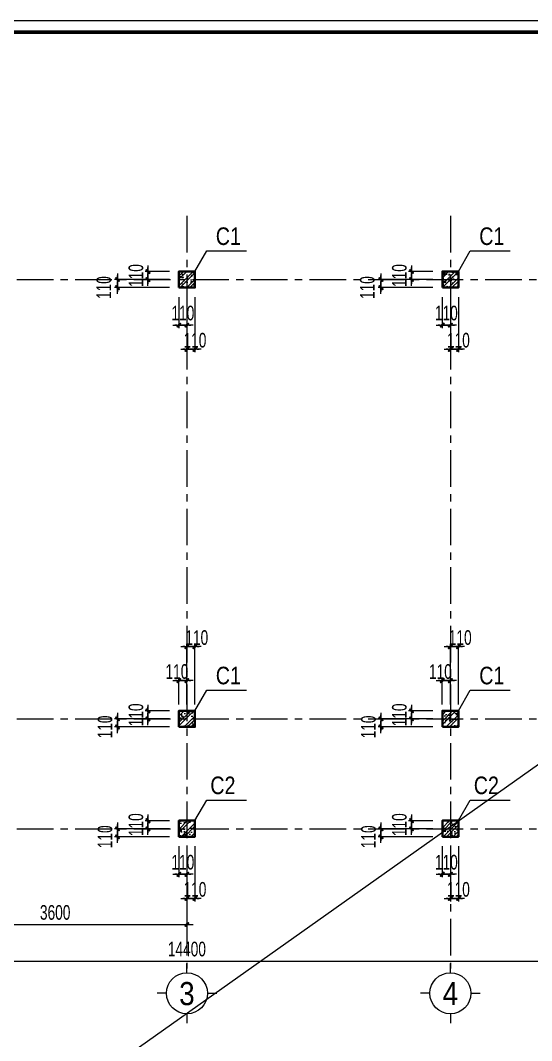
# Model space of a CAD drawing. Header units: millimetres. Extents: x -295047 to 29144, y -724756 to -246879.
# Drawn here: x -110951 to -103966, y -358538 to -344605 of the extents above; entities that cross this region are included whole.
import ezdxf
from ezdxf.enums import TextEntityAlignment as Align

# ---------------------------------------------------------------- set-up
doc = ezdxf.new("R2010")
doc.units = ezdxf.units.MM
doc.header["$MEASUREMENT"] = 0
doc.header["$PDMODE"] = 32
for name, pattern in [('CENTERX2', [4, 2.5, -0.5, 0.5, -0.5]), ('DASHDOT', [1, 0.5, -0.25, 0, -0.25]), ('HIDDEN', [0.375, 0.25, -0.125])]:
    doc.linetypes.add(name, pattern=pattern)
doc.layers.get('Defpoints').update_dxf_attribs({"color": 1})
doc.layers.add('KCS_Plotter', color=11, linetype='Continuous', plot=False)
for name, color, linetype, lineweight in [('Khungten_LCDI', 7, 'Continuous', 5), ('LC Dim', 8, 'Continuous', 18), ('LC Hatch', 252, 'Continuous', 9), ('LC ISO', 153, 'Continuous', 13), ('LC MANH DUT', 35, 'HIDDEN', 5), ('LC Net dam2', 6, 'Continuous', 40), ('LC Net manh', 219, 'Continuous', 5), ('LC Net thay', 7, 'Continuous', 25), ('LC Net truc', 79, 'DASHDOT', 13), ('LC Text1', 3, 'Continuous', 20)]:
    doc.layers.add(name, color=color, linetype=linetype, lineweight=lineweight)
doc.styles.add('HOATBIF', font='hoatbif.shx', dxfattribs={"width": 0.7})
doc.styles.add('Khungten', font='VHAVAN_1.TTF', dxfattribs={"width": 0.9, "height": 5000})
doc.styles.add('LC 1', font='VHAVANB_1.TTF')
doc.styles.add('T2', font='VHARIAL_1.TTF', dxfattribs={"width": 0.8})
doc.styles.add('Title', font='VHBLACK_1.TTF', dxfattribs={"width": 0.8})
doc.dimstyles.new('DIM CHUAN', dxfattribs={"dimscale": 60, "dimtxt": 2.5, "dimasz": 0.35, "dimexe": 0.5, "dimexo": 0, "dimgap": 0.8, "dimtad": 1, "dimdec": 0, "dimzin": 0, "dimdsep": 46, "dimtxsty": 'HOATBIF', "dimblk1": 'DOT', "dimblk2": 'DOT', "dimsah": 1, "dimcen": -1, "dimdle": 1, "dimclrd": 256, "dimclre": 256, "dimclrt": 4, "dimadec": 3, "dimazin": 2, "dimtfac": 0.333333, "dimtdec": 0, "dimtix": 1, "dimtmove": 2, "dimatfit": 3, "dimldrblk": 'DOT', "dimfxl": 1, "dimtvp": 0.833333, "dimtolj": 1, "dimtzin": 0, "dimarcsym": 0})

# ---------------------------------------------------------------- blocks, each defined once
blk = doc.blocks.new('lcdi KC')
at = {"layer": 'Defpoints', "lineweight": 0}
blk.add_lwpolyline([(-1200, -14850), (-1200, 14850), (40800, 14850), (40800, -14850)], close=True, dxfattribs=at)
at = {"layer": 'Khungten_LCDI', "color": 5, "lineweight": 60}
blk.add_lwpolyline([(0, -14650), (0, 14650), (40600, 14650), (40600, -14650)], close=True, dxfattribs=at)
at = {"color": 7, "style": 'Khungten', "width": 0.8}
for tag, p in [('REVISION', (39499, -10746)), ('NGAYHT', (39546, -11609))]:
    blk.add_attdef(tag, text='', height=200, dxfattribs=at).set_placement(p, align=Align.CENTER)
at = {"layer": 'LC Text1', "style": 'Title', "width": 1.485915}
for tag, p, p2 in [('TENBANVE1', (36913, -8886), (40339, -8886)), ('TENBANVE2', (36913, -9562), (40339, -9562))]:
    blk.add_attdef(tag, text='', height=250, dxfattribs=at).set_placement(p, p2, align=Align.FIT)
at = {"layer": 'LC Text1', "style": 'Title', "width": 0.7}
blk.add_attdef('SOBANVE', text='', height=250, dxfattribs=at).set_placement((39562, -13896), align=Align.CENTER)
blk = doc.blocks.new('cot')
at = {"layer": 'LC Hatch', "ltscale": 2}
h = blk.add_hatch(dxfattribs=at)
h.set_pattern_fill('BTCT', color=256, scale=25)
h.set_pattern_definition([(50, (0, 0), (179.31505, -15.68803), [18.75, -206.25]), (355, (0, 0), (-34.68783, 188.04803), [15, -165]), (100.4514, (14.94, -1.3), (144.62735, 172.3599), [15.93505, -175.2855]), (46.1842, (0, 50), (266.8103, -41.3798), [28.125, -309.375]), (96.6356, (22.23, 46.55), (233.6657, 243.5295), [23.9026, -262.9282]), (351.1842, (0, 50), (233.6655, 243.5297), [22.5, -247.5]), (21, (25, 37.5), (149.22676, -100.65472), [18.75, -206.25]), (326, (25, 37.5), (60.82883, 181.2875), [15, -165]), (71.4514, (37.44, 29.11), (210.05566, 80.6326), [15.93505, -175.2855]), (37.5, (0, 0), (3.03996, 83.22346), [0, -163, 0, -167.5, 0, -165.625]), (7.5, (0, 0), (65.76738, 98.60293), [0, -95.5, 0, -159.25, 0, -63.125]), (327.5, (-55.75, 0), (133.45561, -5.63872), [0, -62.5, 0, -195, 0, -258.75]), (317.5, (-80.75, 0), (145.79654, 25.02625), [0, -81.25, 0, -129.5, 0, -183.75]), (45, (0, 0), (-66.29126, 66.29126), []), (45, (44.19, 0), (-66.29126, 66.29126), [])])
h.paths.add_polyline_path([(44560.5, -27305.5), (44340.5, -27305.5), (44340.5, -27525.5), (44560.5, -27525.5)])
at = {"layer": 'LC Net dam2', "ltscale": 2}
blk.add_lwpolyline([(44340.5, -27525.5), (44560.5, -27525.5), (44560.5, -27305.5), (44340.5, -27305.5)], close=True, dxfattribs=at)
blk = doc.blocks.new('DOT')
at = {"layer": 'LC Dim'}
blk.add_line((-3, 0), (3, 0), dxfattribs=at)
at = {"layer": 'LC Dim', "color": 4}
blk.add_line((-1, -1), (1, 1), dxfattribs=at)
blk.add_lwpolyline([(0.5, 1), (-1, -0.5), (-0.5, -1), (1, 0.5)], close=True, dxfattribs=at)
blk = doc.blocks.new('*D262')
at = {"layer": 'Defpoints', "color": 0, "ltscale": 2, "transparency": 16777216}
for p in [(-108676, -348383), (-108566, -348383), (-108566, -349097)]:
    blk.add_point(p, dxfattribs=at)
at = {"layer": 'LC Dim', "lineweight": -2, "ltscale": 2, "transparency": 16777216}
for p, q in [((-108676, -348383), (-108676, -349137)), ((-108566, -348383), (-108566, -349137)), ((-108704, -349097), (-108732, -349097)), ((-108676, -349097), (-108566, -349097)), ((-108538, -349097), (-108510, -349097))]:
    blk.add_line(p, q, dxfattribs=at)
at = {"layer": 'LC Dim', "lineweight": -2, "ltscale": 2, "transparency": 16777216, "xscale": 28, "yscale": 28, "zscale": 28}
blk.add_blockref('DOT', (-108676, -349097), dxfattribs=at)
at = {"layer": 'LC Dim', "lineweight": -2, "ltscale": 2, "transparency": 16777216, "xscale": 28, "yscale": 28, "zscale": 28, "rotation": 180}
blk.add_blockref('DOT', (-108566, -349097), dxfattribs=at)
at = {"layer": 'LC Dim', "color": 4, "ltscale": 2, "transparency": 16777216, "insert": (-108566, -348974), "char_height": 200, "attachment_point": 5, "style": 'HOATBIF'}
blk.add_mtext('\\A1;110', dxfattribs=at)
blk = doc.blocks.new('*D263')
at = {"layer": 'Defpoints', "color": 0, "ltscale": 2, "transparency": 16777216}
for p in [(-108786, -348383), (-108676, -348383), (-108676, -348767)]:
    blk.add_point(p, dxfattribs=at)
at = {"layer": 'LC Dim', "lineweight": -2, "ltscale": 2, "transparency": 16777216}
for p, q in [((-108786, -348383), (-108786, -348807)), ((-108676, -348383), (-108676, -348807)), ((-108814, -348767), (-108842, -348767)), ((-108786, -348767), (-108676, -348767)), ((-108648, -348767), (-108620, -348767))]:
    blk.add_line(p, q, dxfattribs=at)
at = {"layer": 'LC Dim', "lineweight": -2, "ltscale": 2, "transparency": 16777216, "xscale": 28, "yscale": 28, "zscale": 28}
blk.add_blockref('DOT', (-108786, -348767), dxfattribs=at)
at = {"layer": 'LC Dim', "lineweight": -2, "ltscale": 2, "transparency": 16777216, "xscale": 28, "yscale": 28, "zscale": 28, "rotation": 180}
blk.add_blockref('DOT', (-108676, -348767), dxfattribs=at)
at = {"layer": 'LC Dim', "color": 4, "ltscale": 2, "transparency": 16777216, "insert": (-108731, -348603), "char_height": 200, "attachment_point": 5, "style": 'HOATBIF'}
blk.add_mtext('\\A1;110', dxfattribs=at)
blk = doc.blocks.new('*D264')
at = {"layer": 'Defpoints', "color": 0, "ltscale": 2, "transparency": 16777216}
for p in [(-108914, -348145), (-109624, -348255), (-108914, -348255)]:
    blk.add_point(p, dxfattribs=at)
at = {"layer": 'LC Dim', "lineweight": -2, "ltscale": 2, "transparency": 16777216}
for p, q in [((-108914, -348145), (-109664, -348145)), ((-109624, -348117), (-109624, -348089)), ((-109624, -348145), (-109624, -348255)), ((-108914, -348255), (-109664, -348255)), ((-109624, -348283), (-109624, -348311))]:
    blk.add_line(p, q, dxfattribs=at)
at = {"layer": 'LC Dim', "lineweight": -2, "ltscale": 2, "transparency": 16777216, "xscale": 28, "yscale": 28, "zscale": 28}
for p, rotation in [((-109624, -348145), 270), ((-109624, -348255), 90)]:
    blk.add_blockref('DOT', p, dxfattribs=dict(at, rotation=rotation))
at = {"layer": 'LC Dim', "color": 4, "ltscale": 2, "transparency": 16777216, "insert": (-109810, -348255), "char_height": 200, "attachment_point": 5, "rotation": 90, "style": 'HOATBIF'}
blk.add_mtext('\\A1;110', dxfattribs=at)
blk = doc.blocks.new('*D265')
at = {"layer": 'Defpoints', "color": 0, "ltscale": 2, "transparency": 16777216}
for p in [(-108914, -348035), (-109208, -348145), (-108914, -348145)]:
    blk.add_point(p, dxfattribs=at)
at = {"layer": 'LC Dim', "lineweight": -2, "ltscale": 2, "transparency": 16777216}
for p, q in [((-108914, -348035), (-109248, -348035)), ((-109208, -348007), (-109208, -347979)), ((-109208, -348035), (-109208, -348145)), ((-108914, -348145), (-109248, -348145)), ((-109208, -348173), (-109208, -348201))]:
    blk.add_line(p, q, dxfattribs=at)
at = {"layer": 'LC Dim', "lineweight": -2, "ltscale": 2, "transparency": 16777216, "xscale": 28, "yscale": 28, "zscale": 28}
for p, rotation in [((-109208, -348035), 270), ((-109208, -348145), 90)]:
    blk.add_blockref('DOT', p, dxfattribs=dict(at, rotation=rotation))
at = {"layer": 'LC Dim', "color": 4, "ltscale": 2, "transparency": 16777216, "insert": (-109372, -348090), "char_height": 200, "attachment_point": 5, "rotation": 90, "style": 'HOATBIF'}
blk.add_mtext('\\A1;110', dxfattribs=at)
blk = doc.blocks.new('*D268')
at = {"layer": 'Defpoints', "color": 0, "ltscale": 2, "transparency": 16777216}
for p in [(-108914, -354145), (-109624, -354255), (-108914, -354255)]:
    blk.add_point(p, dxfattribs=at)
at = {"layer": 'LC Dim', "lineweight": -2, "ltscale": 2, "transparency": 16777216}
for p, q in [((-108914, -354145), (-109664, -354145)), ((-109624, -354117), (-109624, -354089)), ((-109624, -354145), (-109624, -354255)), ((-108914, -354255), (-109664, -354255)), ((-109624, -354283), (-109624, -354311))]:
    blk.add_line(p, q, dxfattribs=at)
at = {"layer": 'LC Dim', "lineweight": -2, "ltscale": 2, "transparency": 16777216, "xscale": 28, "yscale": 28, "zscale": 28}
for p, rotation in [((-109624, -354145), 270), ((-109624, -354255), 90)]:
    blk.add_blockref('DOT', p, dxfattribs=dict(at, rotation=rotation))
at = {"layer": 'LC Dim', "color": 4, "ltscale": 2, "transparency": 16777216, "insert": (-109794, -354255), "char_height": 200, "attachment_point": 5, "rotation": 90, "style": 'HOATBIF'}
blk.add_mtext('\\A1;110', dxfattribs=at)
blk = doc.blocks.new('*D269')
at = {"layer": 'Defpoints', "color": 0, "ltscale": 2, "transparency": 16777216}
for p in [(-108914, -354035), (-109208, -354145), (-108914, -354145)]:
    blk.add_point(p, dxfattribs=at)
at = {"layer": 'LC Dim', "lineweight": -2, "ltscale": 2, "transparency": 16777216}
for p, q in [((-108914, -354035), (-109248, -354035)), ((-109208, -354007), (-109208, -353979)), ((-109208, -354035), (-109208, -354145)), ((-108914, -354145), (-109248, -354145)), ((-109208, -354173), (-109208, -354201))]:
    blk.add_line(p, q, dxfattribs=at)
at = {"layer": 'LC Dim', "lineweight": -2, "ltscale": 2, "transparency": 16777216, "xscale": 28, "yscale": 28, "zscale": 28}
for p, rotation in [((-109208, -354035), 270), ((-109208, -354145), 90)]:
    blk.add_blockref('DOT', p, dxfattribs=dict(at, rotation=rotation))
at = {"layer": 'LC Dim', "color": 4, "ltscale": 2, "transparency": 16777216, "insert": (-109372, -354090), "char_height": 200, "attachment_point": 5, "rotation": 90, "style": 'HOATBIF'}
blk.add_mtext('\\A1;110', dxfattribs=at)
blk = doc.blocks.new('*D274')
at = {"layer": 'Defpoints', "color": 0, "ltscale": 2, "transparency": 16777216}
for p in [(-108676, -353622), (-108786, -353949), (-108676, -353949)]:
    blk.add_point(p, dxfattribs=at)
at = {"layer": 'LC Dim', "lineweight": -2, "ltscale": 2, "transparency": 16777216}
for p, q in [((-108786, -353949), (-108786, -353582)), ((-108676, -353949), (-108676, -353582)), ((-108814, -353622), (-108842, -353622)), ((-108786, -353622), (-108676, -353622)), ((-108648, -353622), (-108620, -353622))]:
    blk.add_line(p, q, dxfattribs=at)
at = {"layer": 'LC Dim', "lineweight": -2, "ltscale": 2, "transparency": 16777216, "xscale": 28, "yscale": 28, "zscale": 28}
blk.add_blockref('DOT', (-108786, -353622), dxfattribs=at)
at = {"layer": 'LC Dim', "lineweight": -2, "ltscale": 2, "transparency": 16777216, "xscale": 28, "yscale": 28, "zscale": 28, "rotation": 180}
blk.add_blockref('DOT', (-108676, -353622), dxfattribs=at)
at = {"layer": 'LC Dim', "color": 4, "ltscale": 2, "transparency": 16777216, "insert": (-108812, -353499), "char_height": 200, "attachment_point": 5, "style": 'HOATBIF'}
blk.add_mtext('\\A1;110', dxfattribs=at)
blk = doc.blocks.new('*D275')
at = {"layer": 'Defpoints', "color": 0, "ltscale": 2, "transparency": 16777216}
for p in [(-108566, -353158), (-108676, -353949), (-108566, -353949)]:
    blk.add_point(p, dxfattribs=at)
at = {"layer": 'LC Dim', "lineweight": -2, "ltscale": 2, "transparency": 16777216}
for p, q in [((-108704, -353158), (-108732, -353158)), ((-108676, -353949), (-108676, -353118)), ((-108676, -353158), (-108566, -353158)), ((-108566, -353949), (-108566, -353118)), ((-108538, -353158), (-108510, -353158))]:
    blk.add_line(p, q, dxfattribs=at)
at = {"layer": 'LC Dim', "lineweight": -2, "ltscale": 2, "transparency": 16777216, "xscale": 28, "yscale": 28, "zscale": 28}
blk.add_blockref('DOT', (-108676, -353158), dxfattribs=at)
at = {"layer": 'LC Dim', "lineweight": -2, "ltscale": 2, "transparency": 16777216, "xscale": 28, "yscale": 28, "zscale": 28, "rotation": 180}
blk.add_blockref('DOT', (-108566, -353158), dxfattribs=at)
at = {"layer": 'LC Dim', "color": 4, "ltscale": 2, "transparency": 16777216, "insert": (-108541, -353035), "char_height": 200, "attachment_point": 5, "style": 'HOATBIF'}
blk.add_mtext('\\A1;110', dxfattribs=at)
blk = doc.blocks.new('*D290')
at = {"layer": 'Defpoints', "color": 0, "ltscale": 2, "transparency": 16777216}
for p in [(-108914, -355645), (-109624, -355755), (-108914, -355755)]:
    blk.add_point(p, dxfattribs=at)
at = {"layer": 'LC Dim', "lineweight": -2, "ltscale": 2, "transparency": 16777216}
for p, q in [((-108914, -355645), (-109664, -355645)), ((-109624, -355617), (-109624, -355589)), ((-109624, -355645), (-109624, -355755)), ((-108914, -355755), (-109664, -355755)), ((-109624, -355783), (-109624, -355811))]:
    blk.add_line(p, q, dxfattribs=at)
at = {"layer": 'LC Dim', "lineweight": -2, "ltscale": 2, "transparency": 16777216, "xscale": 28, "yscale": 28, "zscale": 28}
for p, rotation in [((-109624, -355645), 270), ((-109624, -355755), 90)]:
    blk.add_blockref('DOT', p, dxfattribs=dict(at, rotation=rotation))
at = {"layer": 'LC Dim', "color": 4, "ltscale": 2, "transparency": 16777216, "insert": (-109794, -355755), "char_height": 200, "attachment_point": 5, "rotation": 90, "style": 'HOATBIF'}
blk.add_mtext('\\A1;110', dxfattribs=at)
blk = doc.blocks.new('*D291')
at = {"layer": 'Defpoints', "color": 0, "ltscale": 2, "transparency": 16777216}
for p in [(-108914, -355535), (-109208, -355645), (-108914, -355645)]:
    blk.add_point(p, dxfattribs=at)
at = {"layer": 'LC Dim', "lineweight": -2, "ltscale": 2, "transparency": 16777216}
for p, q in [((-108914, -355535), (-109248, -355535)), ((-109208, -355507), (-109208, -355479)), ((-109208, -355535), (-109208, -355645)), ((-108914, -355645), (-109248, -355645)), ((-109208, -355673), (-109208, -355701))]:
    blk.add_line(p, q, dxfattribs=at)
at = {"layer": 'LC Dim', "lineweight": -2, "ltscale": 2, "transparency": 16777216, "xscale": 28, "yscale": 28, "zscale": 28}
for p, rotation in [((-109208, -355535), 270), ((-109208, -355645), 90)]:
    blk.add_blockref('DOT', p, dxfattribs=dict(at, rotation=rotation))
at = {"layer": 'LC Dim', "color": 4, "ltscale": 2, "transparency": 16777216, "insert": (-109372, -355590), "char_height": 200, "attachment_point": 5, "rotation": 90, "style": 'HOATBIF'}
blk.add_mtext('\\A1;110', dxfattribs=at)
blk = doc.blocks.new('*D300')
at = {"layer": 'Defpoints', "color": 0, "ltscale": 2, "transparency": 16777216}
for p in [(-108676, -355883), (-108566, -355883), (-108566, -356597)]:
    blk.add_point(p, dxfattribs=at)
at = {"layer": 'LC Dim', "lineweight": -2, "ltscale": 2, "transparency": 16777216}
for p, q in [((-108676, -355883), (-108676, -356637)), ((-108566, -355883), (-108566, -356637)), ((-108704, -356597), (-108732, -356597)), ((-108676, -356597), (-108566, -356597)), ((-108538, -356597), (-108510, -356597))]:
    blk.add_line(p, q, dxfattribs=at)
at = {"layer": 'LC Dim', "lineweight": -2, "ltscale": 2, "transparency": 16777216, "xscale": 28, "yscale": 28, "zscale": 28}
blk.add_blockref('DOT', (-108676, -356597), dxfattribs=at)
at = {"layer": 'LC Dim', "lineweight": -2, "ltscale": 2, "transparency": 16777216, "xscale": 28, "yscale": 28, "zscale": 28, "rotation": 180}
blk.add_blockref('DOT', (-108566, -356597), dxfattribs=at)
at = {"layer": 'LC Dim', "color": 4, "ltscale": 2, "transparency": 16777216, "insert": (-108566, -356474), "char_height": 200, "attachment_point": 5, "style": 'HOATBIF'}
blk.add_mtext('\\A1;110', dxfattribs=at)
blk = doc.blocks.new('*D301')
at = {"layer": 'Defpoints', "color": 0, "ltscale": 2, "transparency": 16777216}
for p in [(-108786, -355883), (-108676, -355883), (-108676, -356267)]:
    blk.add_point(p, dxfattribs=at)
at = {"layer": 'LC Dim', "lineweight": -2, "ltscale": 2, "transparency": 16777216}
for p, q in [((-108786, -355883), (-108786, -356307)), ((-108676, -355883), (-108676, -356307)), ((-108814, -356267), (-108842, -356267)), ((-108786, -356267), (-108676, -356267)), ((-108648, -356267), (-108620, -356267))]:
    blk.add_line(p, q, dxfattribs=at)
at = {"layer": 'LC Dim', "lineweight": -2, "ltscale": 2, "transparency": 16777216, "xscale": 28, "yscale": 28, "zscale": 28}
blk.add_blockref('DOT', (-108786, -356267), dxfattribs=at)
at = {"layer": 'LC Dim', "lineweight": -2, "ltscale": 2, "transparency": 16777216, "xscale": 28, "yscale": 28, "zscale": 28, "rotation": 180}
blk.add_blockref('DOT', (-108676, -356267), dxfattribs=at)
at = {"layer": 'LC Dim', "color": 4, "ltscale": 2, "transparency": 16777216, "insert": (-108731, -356103), "char_height": 200, "attachment_point": 5, "style": 'HOATBIF'}
blk.add_mtext('\\A1;110', dxfattribs=at)
blk = doc.blocks.new('*D305')
at = {"layer": 'Defpoints', "color": 0, "ltscale": 2, "transparency": 16777216}
for p in [(-112276, -355883), (-108676, -355883), (-108676, -356953)]:
    blk.add_point(p, dxfattribs=at)
at = {"layer": 'LC Dim', "lineweight": -2, "ltscale": 2, "transparency": 16777216}
for p, q in [((-112276, -355883), (-112276, -356993)), ((-108676, -355883), (-108676, -356993)), ((-112248, -356953), (-108704, -356953))]:
    blk.add_line(p, q, dxfattribs=at)
at = {"layer": 'LC Dim', "lineweight": -2, "ltscale": 2, "transparency": 16777216, "xscale": 28, "yscale": 28, "zscale": 28, "rotation": 180}
blk.add_blockref('DOT', (-112276, -356953), dxfattribs=at)
at = {"layer": 'LC Dim', "lineweight": -2, "ltscale": 2, "transparency": 16777216, "xscale": 28, "yscale": 28, "zscale": 28}
blk.add_blockref('DOT', (-108676, -356953), dxfattribs=at)
at = {"layer": 'LC Dim', "color": 4, "ltscale": 2, "transparency": 16777216, "insert": (-110476, -356789), "char_height": 200, "attachment_point": 5, "style": 'HOATBIF'}
blk.add_mtext('\\A1;3600', dxfattribs=at)
blk = doc.blocks.new('*D306')
at = {"layer": 'Defpoints', "color": 0, "ltscale": 2, "transparency": 16777216}
for p in [(-115876, -355883), (-101476, -355883), (-101476, -357453)]:
    blk.add_point(p, dxfattribs=at)
at = {"layer": 'LC Dim', "lineweight": -2, "ltscale": 2, "transparency": 16777216}
for p, q in [((-115876, -355883), (-115876, -357493)), ((-101476, -355883), (-101476, -357493)), ((-115848, -357453), (-101504, -357453))]:
    blk.add_line(p, q, dxfattribs=at)
at = {"layer": 'LC Dim', "lineweight": -2, "ltscale": 2, "transparency": 16777216, "xscale": 28, "yscale": 28, "zscale": 28, "rotation": 180}
blk.add_blockref('DOT', (-115876, -357453), dxfattribs=at)
at = {"layer": 'LC Dim', "lineweight": -2, "ltscale": 2, "transparency": 16777216, "xscale": 28, "yscale": 28, "zscale": 28}
blk.add_blockref('DOT', (-101476, -357453), dxfattribs=at)
at = {"layer": 'LC Dim', "color": 4, "ltscale": 2, "transparency": 16777216, "insert": (-108676, -357289), "char_height": 200, "attachment_point": 5, "style": 'HOATBIF'}
blk.add_mtext('\\A1;14400', dxfattribs=at)
blk = doc.blocks.new('TTRUC')
at = {"layer": 'LC ISO'}
for p, q in [((0, 6.95), (0, 10.13)), ((-6.95, 0), (-10.13, 0)), ((6.95, 0), (10.13, 0)), ((0, -6.95), (0, -10.13))]:
    blk.add_line(p, q, dxfattribs=at)
at = {"layer": 'LC Net manh'}
blk.add_circle((0, 0), 6.95, dxfattribs=at)
blk = doc.blocks.new('*D591')
at = {"layer": 'Defpoints', "color": 0, "ltscale": 2, "transparency": 16777216}
for p in [(-105076, -348383), (-104966, -348383), (-104966, -349097)]:
    blk.add_point(p, dxfattribs=at)
at = {"layer": 'LC Dim', "lineweight": -2, "ltscale": 2, "transparency": 16777216}
for p, q in [((-105076, -348383), (-105076, -349137)), ((-104966, -348383), (-104966, -349137)), ((-105104, -349097), (-105132, -349097)), ((-105076, -349097), (-104966, -349097)), ((-104938, -349097), (-104910, -349097))]:
    blk.add_line(p, q, dxfattribs=at)
at = {"layer": 'LC Dim', "lineweight": -2, "ltscale": 2, "transparency": 16777216, "xscale": 28, "yscale": 28, "zscale": 28}
blk.add_blockref('DOT', (-105076, -349097), dxfattribs=at)
at = {"layer": 'LC Dim', "lineweight": -2, "ltscale": 2, "transparency": 16777216, "xscale": 28, "yscale": 28, "zscale": 28, "rotation": 180}
blk.add_blockref('DOT', (-104966, -349097), dxfattribs=at)
at = {"layer": 'LC Dim', "color": 4, "ltscale": 2, "transparency": 16777216, "insert": (-104966, -348974), "char_height": 200, "attachment_point": 5, "style": 'HOATBIF'}
blk.add_mtext('\\A1;110', dxfattribs=at)
blk = doc.blocks.new('*D592')
at = {"layer": 'Defpoints', "color": 0, "ltscale": 2, "transparency": 16777216}
for p in [(-105186, -348383), (-105076, -348383), (-105076, -348767)]:
    blk.add_point(p, dxfattribs=at)
at = {"layer": 'LC Dim', "lineweight": -2, "ltscale": 2, "transparency": 16777216}
for p, q in [((-105186, -348383), (-105186, -348807)), ((-105076, -348383), (-105076, -348807)), ((-105214, -348767), (-105242, -348767)), ((-105186, -348767), (-105076, -348767)), ((-105048, -348767), (-105020, -348767))]:
    blk.add_line(p, q, dxfattribs=at)
at = {"layer": 'LC Dim', "lineweight": -2, "ltscale": 2, "transparency": 16777216, "xscale": 28, "yscale": 28, "zscale": 28}
blk.add_blockref('DOT', (-105186, -348767), dxfattribs=at)
at = {"layer": 'LC Dim', "lineweight": -2, "ltscale": 2, "transparency": 16777216, "xscale": 28, "yscale": 28, "zscale": 28, "rotation": 180}
blk.add_blockref('DOT', (-105076, -348767), dxfattribs=at)
at = {"layer": 'LC Dim', "color": 4, "ltscale": 2, "transparency": 16777216, "insert": (-105131, -348603), "char_height": 200, "attachment_point": 5, "style": 'HOATBIF'}
blk.add_mtext('\\A1;110', dxfattribs=at)
blk = doc.blocks.new('*D593')
at = {"layer": 'Defpoints', "color": 0, "ltscale": 2, "transparency": 16777216}
for p in [(-105314, -348145), (-106024, -348255), (-105314, -348255)]:
    blk.add_point(p, dxfattribs=at)
at = {"layer": 'LC Dim', "lineweight": -2, "ltscale": 2, "transparency": 16777216}
for p, q in [((-105314, -348145), (-106064, -348145)), ((-106024, -348117), (-106024, -348089)), ((-106024, -348145), (-106024, -348255)), ((-105314, -348255), (-106064, -348255)), ((-106024, -348283), (-106024, -348311))]:
    blk.add_line(p, q, dxfattribs=at)
at = {"layer": 'LC Dim', "lineweight": -2, "ltscale": 2, "transparency": 16777216, "xscale": 28, "yscale": 28, "zscale": 28}
for p, rotation in [((-106024, -348145), 270), ((-106024, -348255), 90)]:
    blk.add_blockref('DOT', p, dxfattribs=dict(at, rotation=rotation))
at = {"layer": 'LC Dim', "color": 4, "ltscale": 2, "transparency": 16777216, "insert": (-106210, -348255), "char_height": 200, "attachment_point": 5, "rotation": 90, "style": 'HOATBIF'}
blk.add_mtext('\\A1;110', dxfattribs=at)
blk = doc.blocks.new('*D594')
at = {"layer": 'Defpoints', "color": 0, "ltscale": 2, "transparency": 16777216}
for p in [(-105314, -348035), (-105608, -348145), (-105314, -348145)]:
    blk.add_point(p, dxfattribs=at)
at = {"layer": 'LC Dim', "lineweight": -2, "ltscale": 2, "transparency": 16777216}
for p, q in [((-105314, -348035), (-105648, -348035)), ((-105608, -348007), (-105608, -347979)), ((-105608, -348035), (-105608, -348145)), ((-105314, -348145), (-105648, -348145)), ((-105608, -348173), (-105608, -348201))]:
    blk.add_line(p, q, dxfattribs=at)
at = {"layer": 'LC Dim', "lineweight": -2, "ltscale": 2, "transparency": 16777216, "xscale": 28, "yscale": 28, "zscale": 28}
for p, rotation in [((-105608, -348035), 270), ((-105608, -348145), 90)]:
    blk.add_blockref('DOT', p, dxfattribs=dict(at, rotation=rotation))
at = {"layer": 'LC Dim', "color": 4, "ltscale": 2, "transparency": 16777216, "insert": (-105772, -348090), "char_height": 200, "attachment_point": 5, "rotation": 90, "style": 'HOATBIF'}
blk.add_mtext('\\A1;110', dxfattribs=at)
blk = doc.blocks.new('*D595')
at = {"layer": 'Defpoints', "color": 0, "ltscale": 2, "transparency": 16777216}
for p in [(-105314, -354145), (-106024, -354255), (-105314, -354255)]:
    blk.add_point(p, dxfattribs=at)
at = {"layer": 'LC Dim', "lineweight": -2, "ltscale": 2, "transparency": 16777216}
for p, q in [((-105314, -354145), (-106064, -354145)), ((-106024, -354117), (-106024, -354089)), ((-106024, -354145), (-106024, -354255)), ((-105314, -354255), (-106064, -354255)), ((-106024, -354283), (-106024, -354311))]:
    blk.add_line(p, q, dxfattribs=at)
at = {"layer": 'LC Dim', "lineweight": -2, "ltscale": 2, "transparency": 16777216, "xscale": 28, "yscale": 28, "zscale": 28}
for p, rotation in [((-106024, -354145), 270), ((-106024, -354255), 90)]:
    blk.add_blockref('DOT', p, dxfattribs=dict(at, rotation=rotation))
at = {"layer": 'LC Dim', "color": 4, "ltscale": 2, "transparency": 16777216, "insert": (-106194, -354255), "char_height": 200, "attachment_point": 5, "rotation": 90, "style": 'HOATBIF'}
blk.add_mtext('\\A1;110', dxfattribs=at)
blk = doc.blocks.new('*D596')
at = {"layer": 'Defpoints', "color": 0, "ltscale": 2, "transparency": 16777216}
for p in [(-105314, -354035), (-105608, -354145), (-105314, -354145)]:
    blk.add_point(p, dxfattribs=at)
at = {"layer": 'LC Dim', "lineweight": -2, "ltscale": 2, "transparency": 16777216}
for p, q in [((-105314, -354035), (-105648, -354035)), ((-105608, -354007), (-105608, -353979)), ((-105608, -354035), (-105608, -354145)), ((-105314, -354145), (-105648, -354145)), ((-105608, -354173), (-105608, -354201))]:
    blk.add_line(p, q, dxfattribs=at)
at = {"layer": 'LC Dim', "lineweight": -2, "ltscale": 2, "transparency": 16777216, "xscale": 28, "yscale": 28, "zscale": 28}
for p, rotation in [((-105608, -354035), 270), ((-105608, -354145), 90)]:
    blk.add_blockref('DOT', p, dxfattribs=dict(at, rotation=rotation))
at = {"layer": 'LC Dim', "color": 4, "ltscale": 2, "transparency": 16777216, "insert": (-105772, -354090), "char_height": 200, "attachment_point": 5, "rotation": 90, "style": 'HOATBIF'}
blk.add_mtext('\\A1;110', dxfattribs=at)
blk = doc.blocks.new('*D597')
at = {"layer": 'Defpoints', "color": 0, "ltscale": 2, "transparency": 16777216}
for p in [(-105076, -353622), (-105186, -353949), (-105076, -353949)]:
    blk.add_point(p, dxfattribs=at)
at = {"layer": 'LC Dim', "lineweight": -2, "ltscale": 2, "transparency": 16777216}
for p, q in [((-105186, -353949), (-105186, -353582)), ((-105076, -353949), (-105076, -353582)), ((-105214, -353622), (-105242, -353622)), ((-105186, -353622), (-105076, -353622)), ((-105048, -353622), (-105020, -353622))]:
    blk.add_line(p, q, dxfattribs=at)
at = {"layer": 'LC Dim', "lineweight": -2, "ltscale": 2, "transparency": 16777216, "xscale": 28, "yscale": 28, "zscale": 28}
blk.add_blockref('DOT', (-105186, -353622), dxfattribs=at)
at = {"layer": 'LC Dim', "lineweight": -2, "ltscale": 2, "transparency": 16777216, "xscale": 28, "yscale": 28, "zscale": 28, "rotation": 180}
blk.add_blockref('DOT', (-105076, -353622), dxfattribs=at)
at = {"layer": 'LC Dim', "color": 4, "ltscale": 2, "transparency": 16777216, "insert": (-105212, -353499), "char_height": 200, "attachment_point": 5, "style": 'HOATBIF'}
blk.add_mtext('\\A1;110', dxfattribs=at)
blk = doc.blocks.new('*D598')
at = {"layer": 'Defpoints', "color": 0, "ltscale": 2, "transparency": 16777216}
for p in [(-104966, -353158), (-105076, -353949), (-104966, -353949)]:
    blk.add_point(p, dxfattribs=at)
at = {"layer": 'LC Dim', "lineweight": -2, "ltscale": 2, "transparency": 16777216}
for p, q in [((-105104, -353158), (-105132, -353158)), ((-105076, -353949), (-105076, -353118)), ((-105076, -353158), (-104966, -353158)), ((-104966, -353949), (-104966, -353118)), ((-104938, -353158), (-104910, -353158))]:
    blk.add_line(p, q, dxfattribs=at)
at = {"layer": 'LC Dim', "lineweight": -2, "ltscale": 2, "transparency": 16777216, "xscale": 28, "yscale": 28, "zscale": 28}
blk.add_blockref('DOT', (-105076, -353158), dxfattribs=at)
at = {"layer": 'LC Dim', "lineweight": -2, "ltscale": 2, "transparency": 16777216, "xscale": 28, "yscale": 28, "zscale": 28, "rotation": 180}
blk.add_blockref('DOT', (-104966, -353158), dxfattribs=at)
at = {"layer": 'LC Dim', "color": 4, "ltscale": 2, "transparency": 16777216, "insert": (-104941, -353035), "char_height": 200, "attachment_point": 5, "style": 'HOATBIF'}
blk.add_mtext('\\A1;110', dxfattribs=at)
blk = doc.blocks.new('*D599')
at = {"layer": 'Defpoints', "color": 0, "ltscale": 2, "transparency": 16777216}
for p in [(-105314, -355645), (-106024, -355755), (-105314, -355755)]:
    blk.add_point(p, dxfattribs=at)
at = {"layer": 'LC Dim', "lineweight": -2, "ltscale": 2, "transparency": 16777216}
for p, q in [((-105314, -355645), (-106064, -355645)), ((-106024, -355617), (-106024, -355589)), ((-106024, -355645), (-106024, -355755)), ((-105314, -355755), (-106064, -355755)), ((-106024, -355783), (-106024, -355811))]:
    blk.add_line(p, q, dxfattribs=at)
at = {"layer": 'LC Dim', "lineweight": -2, "ltscale": 2, "transparency": 16777216, "xscale": 28, "yscale": 28, "zscale": 28}
for p, rotation in [((-106024, -355645), 270), ((-106024, -355755), 90)]:
    blk.add_blockref('DOT', p, dxfattribs=dict(at, rotation=rotation))
at = {"layer": 'LC Dim', "color": 4, "ltscale": 2, "transparency": 16777216, "insert": (-106194, -355755), "char_height": 200, "attachment_point": 5, "rotation": 90, "style": 'HOATBIF'}
blk.add_mtext('\\A1;110', dxfattribs=at)
blk = doc.blocks.new('*D600')
at = {"layer": 'Defpoints', "color": 0, "ltscale": 2, "transparency": 16777216}
for p in [(-105314, -355535), (-105608, -355645), (-105314, -355645)]:
    blk.add_point(p, dxfattribs=at)
at = {"layer": 'LC Dim', "lineweight": -2, "ltscale": 2, "transparency": 16777216}
for p, q in [((-105314, -355535), (-105648, -355535)), ((-105608, -355507), (-105608, -355479)), ((-105608, -355535), (-105608, -355645)), ((-105314, -355645), (-105648, -355645)), ((-105608, -355673), (-105608, -355701))]:
    blk.add_line(p, q, dxfattribs=at)
at = {"layer": 'LC Dim', "lineweight": -2, "ltscale": 2, "transparency": 16777216, "xscale": 28, "yscale": 28, "zscale": 28}
for p, rotation in [((-105608, -355535), 270), ((-105608, -355645), 90)]:
    blk.add_blockref('DOT', p, dxfattribs=dict(at, rotation=rotation))
at = {"layer": 'LC Dim', "color": 4, "ltscale": 2, "transparency": 16777216, "insert": (-105772, -355590), "char_height": 200, "attachment_point": 5, "rotation": 90, "style": 'HOATBIF'}
blk.add_mtext('\\A1;110', dxfattribs=at)
blk = doc.blocks.new('*D601')
at = {"layer": 'Defpoints', "color": 0, "ltscale": 2, "transparency": 16777216}
for p in [(-105076, -355883), (-104966, -355883), (-104966, -356597)]:
    blk.add_point(p, dxfattribs=at)
at = {"layer": 'LC Dim', "lineweight": -2, "ltscale": 2, "transparency": 16777216}
for p, q in [((-105076, -355883), (-105076, -356637)), ((-104966, -355883), (-104966, -356637)), ((-105104, -356597), (-105132, -356597)), ((-105076, -356597), (-104966, -356597)), ((-104938, -356597), (-104910, -356597))]:
    blk.add_line(p, q, dxfattribs=at)
at = {"layer": 'LC Dim', "lineweight": -2, "ltscale": 2, "transparency": 16777216, "xscale": 28, "yscale": 28, "zscale": 28}
blk.add_blockref('DOT', (-105076, -356597), dxfattribs=at)
at = {"layer": 'LC Dim', "lineweight": -2, "ltscale": 2, "transparency": 16777216, "xscale": 28, "yscale": 28, "zscale": 28, "rotation": 180}
blk.add_blockref('DOT', (-104966, -356597), dxfattribs=at)
at = {"layer": 'LC Dim', "color": 4, "ltscale": 2, "transparency": 16777216, "insert": (-104966, -356474), "char_height": 200, "attachment_point": 5, "style": 'HOATBIF'}
blk.add_mtext('\\A1;110', dxfattribs=at)
blk = doc.blocks.new('*D602')
at = {"layer": 'Defpoints', "color": 0, "ltscale": 2, "transparency": 16777216}
for p in [(-105186, -355883), (-105076, -355883), (-105076, -356267)]:
    blk.add_point(p, dxfattribs=at)
at = {"layer": 'LC Dim', "lineweight": -2, "ltscale": 2, "transparency": 16777216}
for p, q in [((-105186, -355883), (-105186, -356307)), ((-105076, -355883), (-105076, -356307)), ((-105214, -356267), (-105242, -356267)), ((-105186, -356267), (-105076, -356267)), ((-105048, -356267), (-105020, -356267))]:
    blk.add_line(p, q, dxfattribs=at)
at = {"layer": 'LC Dim', "lineweight": -2, "ltscale": 2, "transparency": 16777216, "xscale": 28, "yscale": 28, "zscale": 28}
blk.add_blockref('DOT', (-105186, -356267), dxfattribs=at)
at = {"layer": 'LC Dim', "lineweight": -2, "ltscale": 2, "transparency": 16777216, "xscale": 28, "yscale": 28, "zscale": 28, "rotation": 180}
blk.add_blockref('DOT', (-105076, -356267), dxfattribs=at)
at = {"layer": 'LC Dim', "color": 4, "ltscale": 2, "transparency": 16777216, "insert": (-105131, -356103), "char_height": 200, "attachment_point": 5, "style": 'HOATBIF'}
blk.add_mtext('\\A1;110', dxfattribs=at)

msp = doc.modelspace()

# ---------------------------------------------------------------- linework, layer by layer
at = {"layer": 'KCS_Plotter', "ltscale": 2}
msp.add_line((-123104.2, -368365.3), (-89504.2, -344605.3), dxfattribs=at)
at = {"layer": 'LC Net truc', "linetype": 'CENTERX2', "ltscale": 200}
for p, q in [((-108675.6, -347274.1), (-108675.6, -357554)), ((-105075.6, -347274.1), (-105075.6, -357554)), ((-117401, -348144.5), (-100511.6, -348144.5)), ((-117401, -354144.5), (-100511.6, -354144.5)), ((-117401, -355644.5), (-100511.6, -355644.5))]:
    msp.add_line(p, q, dxfattribs=at)

# ---------------------------------------------------------------- block references
at = {"layer": 'LC ISO', "xscale": 40.31376784078886, "yscale": 40.31376784078886, "zscale": 40.31376784078886}
for p in [(-108675.6, -357892.1), (-105075.6, -357892.1)]:
    msp.add_blockref('TTRUC', p, dxfattribs=at)
at = {"layer": 'LC MANH DUT'}
for p in [(-153126.1, -320729), (-149526.1, -320729), (-153126.1, -326729), (-149526.1, -326729), (-153126.1, -328229), (-149526.1, -328229)]:
    msp.add_blockref('cot', p, dxfattribs=at)
at = {"layer": 'LC Net thay', "xscale": 0.8, "yscale": 0.8, "zscale": 0.8}
msp.add_blockref('lcdi KC', (-122144.2, -356485.3), dxfattribs=at)

# ---------------------------------------------------------------- texts
at = {"layer": 'LC Text1', "style": 'T2', "width": 0.8}
for s, p in [(' c1', (-108355.5, -347672.3)), (' c1', (-104755.5, -347672.3)), (' c1', (-108355.5, -353672.3)), (' c1', (-104755.5, -353672.3)), ('c2', (-108355.5, -355172.3)), ('c2', (-104755.5, -355172.3))]:
    msp.add_text(s, height=240, dxfattribs=at).set_placement(p)
at = {"layer": 'LC Text1', "ltscale": 0.2, "style": 'LC 1', "width": 0.9}
for s, p in [('3', (-108675.6, -358148.9)), ('4', (-105075.6, -358148.9))]:
    msp.add_text(s, height=315.7, dxfattribs=at).set_placement(p, align=Align.BOTTOM_CENTER)

# ---------------------------------------------------------------- dimensions: what is measured, and where the dimension line sits
at = {"layer": 'LC Dim', "ltscale": 2}
for base, p1, p2, angle, picture, middle in [((-109207.8, -348144.5), (-108913.6, -348034.5), (-108913.6, -348144.5), 90, '*D265', (-109371.8, -348089.5)), ((-105607.8, -348144.5), (-105313.6, -348034.5), (-105313.6, -348144.5), 90, '*D594', (-105771.8, -348089.5)), ((-108675.6, -348766.8), (-108785.6, -348382.5), (-108675.6, -348382.5), 180, '*D263', (-108730.6, -348602.8)), ((-105075.6, -348766.8), (-105185.6, -348382.5), (-105075.6, -348382.5), 180, '*D592', (-105130.6, -348602.8)), ((-109207.8, -354144.5), (-108913.6, -354034.5), (-108913.6, -354144.5), 90, '*D269', (-109371.8, -354089.5)), ((-105607.8, -354144.5), (-105313.6, -354034.5), (-105313.6, -354144.5), 90, '*D596', (-105771.8, -354089.5)), ((-109207.8, -355644.5), (-108913.6, -355534.5), (-108913.6, -355644.5), 90, '*D291', (-109371.8, -355589.5)), ((-105607.8, -355644.5), (-105313.6, -355534.5), (-105313.6, -355644.5), 90, '*D600', (-105771.8, -355589.5)), ((-108675.6, -356266.8), (-108785.6, -355882.5), (-108675.6, -355882.5), 180, '*D301', (-108730.6, -356102.8)), ((-105075.6, -356266.8), (-105185.6, -355882.5), (-105075.6, -355882.5), 180, '*D602', (-105130.6, -356102.8))]:
    dim = msp.add_linear_dim(base=base, p1=p1, p2=p2, angle=angle, dimstyle='DIM CHUAN', override={"dimscale": 80}, dxfattribs=at)
    dim.commit()
    dim.dimension.update_dxf_attribs({"geometry": picture, "text_midpoint": middle})
for base, p1, p2, angle, picture, middle in [((-109624.2, -348254.5), (-108913.6, -348144.5), (-108913.6, -348254.5), 90, '*D264', (-109809.6, -348254.5)), ((-106024.2, -348254.5), (-105313.6, -348144.5), (-105313.6, -348254.5), 90, '*D593', (-106209.6, -348254.5)), ((-108565.6, -349096.8), (-108675.6, -348382.5), (-108565.6, -348382.5), 180, '*D262', (-108565.6, -348973.8)), ((-104965.6, -349096.8), (-105075.6, -348382.5), (-104965.6, -348382.5), 180, '*D591', (-104965.6, -348973.8)), ((-109624.2, -354254.5), (-108913.6, -354144.5), (-108913.6, -354254.5), 90, '*D268', (-109793.6, -354254.5)), ((-106024.2, -354254.5), (-105313.6, -354144.5), (-105313.6, -354254.5), 90, '*D595', (-106193.6, -354254.5)), ((-109624.2, -355754.5), (-108913.6, -355644.5), (-108913.6, -355754.5), 90, '*D290', (-109793.6, -355754.5)), ((-106024.2, -355754.5), (-105313.6, -355644.5), (-105313.6, -355754.5), 90, '*D599', (-106193.6, -355754.5)), ((-108565.6, -356596.8), (-108675.6, -355882.5), (-108565.6, -355882.5), 180, '*D300', (-108565.6, -356473.8)), ((-104965.6, -356596.8), (-105075.6, -355882.5), (-104965.6, -355882.5), 180, '*D601', (-104965.6, -356473.8))]:
    dim = msp.add_linear_dim(base=base, p1=p1, p2=p2, angle=angle, dimstyle='DIM CHUAN', override={"dimscale": 80}, dxfattribs=at)
    dim.commit()
    dim.dimension.update_dxf_attribs({"geometry": picture, "text_midpoint": middle, "dimtype": 160})
for base, p1, p2, picture, middle in [((-108565.6, -353158.4), (-108675.6, -353948.9), (-108565.6, -353948.9), '*D275', (-108540.9, -353035.4)), ((-104965.6, -353158.4), (-105075.6, -353948.9), (-104965.6, -353948.9), '*D598', (-104940.9, -353035.4)), ((-108675.6, -353621.9), (-108785.6, -353948.9), (-108675.6, -353948.9), '*D274', (-108812.4, -353498.9)), ((-105075.6, -353621.9), (-105185.6, -353948.9), (-105075.6, -353948.9), '*D597', (-105212.4, -353498.9))]:
    dim = msp.add_linear_dim(base=base, p1=p1, p2=p2, dimstyle='DIM CHUAN', override={"dimscale": 80}, dxfattribs=at)
    dim.commit()
    dim.dimension.update_dxf_attribs({"geometry": picture, "text_midpoint": middle, "dimtype": 160})
for base, p1, p2, picture, middle in [((-101475.6, -357453.2), (-115875.6, -355882.5), (-101475.6, -355882.5), '*D306', (-108675.6, -357289.2)), ((-108675.6, -356953.2), (-112275.6, -355882.5), (-108675.6, -355882.5), '*D305', (-110475.6, -356789.2))]:
    dim = msp.add_linear_dim(base=base, p1=p1, p2=p2, dimstyle='DIM CHUAN', override={"dimscale": 80}, dxfattribs=at)
    dim.commit()
    dim.dimension.update_dxf_attribs({"geometry": picture, "text_midpoint": middle})

# ---------------------------------------------------------------- leaders
for points in [[(-108565.6, -348034.5), (-108403.9, -347753.8), (-107860.7, -347753.8)], [(-104965.6, -348034.5), (-104803.9, -347753.8), (-104260.7, -347753.8)], [(-108565.6, -354034.5), (-108403.9, -353753.8), (-107860.7, -353753.8)], [(-104965.6, -354034.5), (-104803.9, -353753.8), (-104260.7, -353753.8)], [(-108565.6, -355534.5), (-108403.9, -355253.8), (-107860.7, -355253.8)], [(-104965.6, -355534.5), (-104803.9, -355253.8), (-104260.7, -355253.8)]]:
    msp.add_leader(points, dimstyle='DIM CHUAN', override={"dimscale": 80}, dxfattribs=at)

doc.saveas('drawing.dxf')
